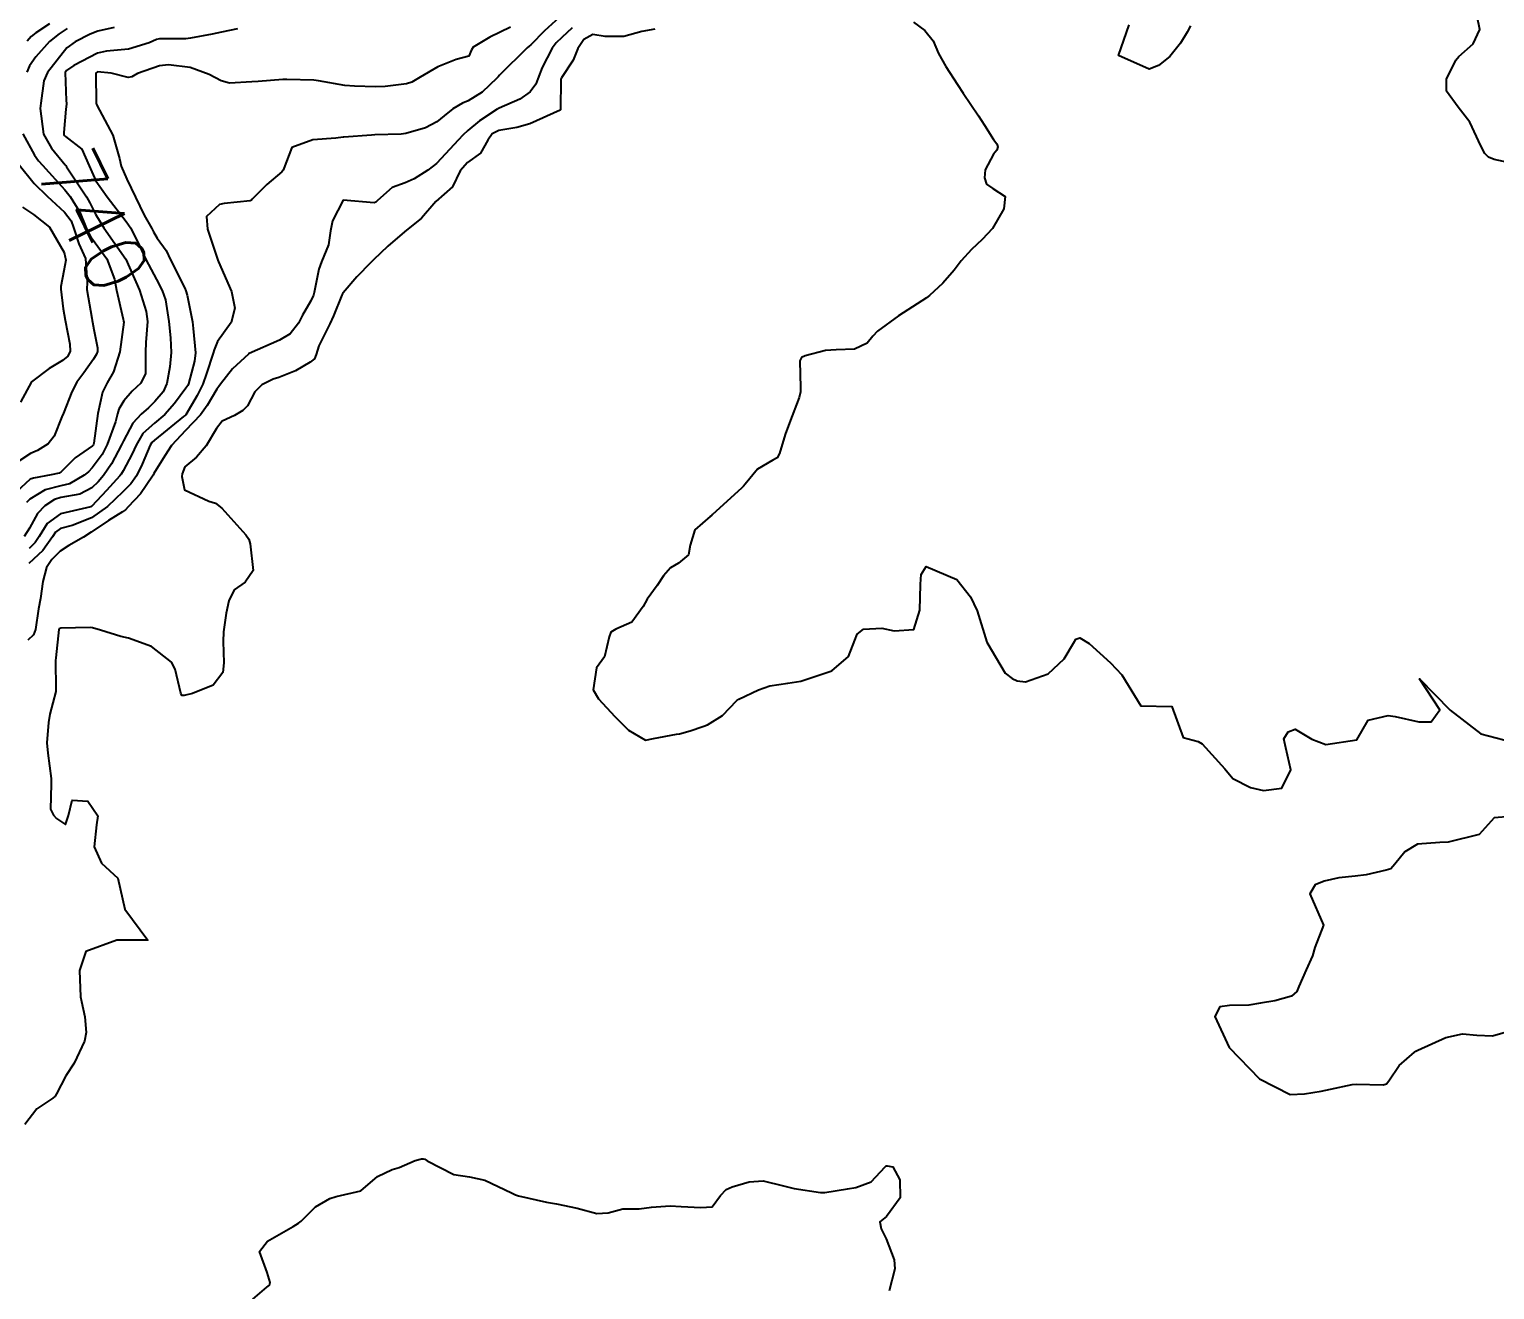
# Model space of a CAD drawing. Header units: metres. Extents: x 318500 to 325275, y 7408834 to 7428799.
# Drawn here: x 323891.1 to 323985.8, y 7421304.6 to 7421386 of the extents above; entities that cross this region are included whole.
import ezdxf
from ezdxf.enums import TextEntityAlignment as Align

# ---------------------------------------------------------------- set-up
doc = ezdxf.new("R2010")
doc.units = ezdxf.units.M
doc.header["$MEASUREMENT"] = 0
for name, color, linetype in [('Cotas', 45, 'Continuous'), ('Curvas de Nivel 1m', 11, 'Continuous'), ('Curvas de Nivel 5m', 15, 'Continuous'), ('Vias Primárias', 230, 'Continuous')]:
    doc.layers.add(name, color=color, linetype=linetype)
doc.styles.add('Style-STANDARD', font='STANDARD.shx')

msp = doc.modelspace()

# ---------------------------------------------------------------- linework, layer by layer
at = {"layer": 'Curvas de Nivel 1m', "flags": 128}
for points, elevation in [([(323925.351, 7421386.803), (323924.409, 7421385.934), (323923.513, 7421385.027), (323923.407, 7421384.936), (323923.274, 7421384.834), (323921.492, 7421383.056), (323921.402, 7421382.95), (323921.325, 7421382.862), (323920.38, 7421381.967), (323919.468, 7421381.414), (323919.094, 7421381.257), (323918.483, 7421380.895), (323917.917, 7421380.439), (323917.447, 7421380.057), (323916.696, 7421379.666), (323915.435, 7421379.298), (323915.127, 7421379.251), (323913.434, 7421379.201), (323913.206, 7421379.19), (323911.431, 7421379.053), (323911.372, 7421379.049), (323910.901, 7421378.998), (323909.429, 7421378.877), (323908.056, 7421378.401), (323907.547, 7421377.039), (323907.511, 7421376.937), (323907.407, 7421376.82), (323906.445, 7421376.004), (323905.519, 7421375.068), (323905.454, 7421374.993), (323905.378, 7421374.943), (323903.69, 7421374.781), (323903.374, 7421374.715), (323902.533, 7421373.938), (323902.615, 7421373.107), (323903.256, 7421371.175), (323903.283, 7421371.1), (323903.328, 7421370.992), (323904.153, 7421369.087), (323904.37, 7421367.998), (323904.145, 7421367.087), (323903.257, 7421365.843), (323903.033, 7421365.321), (323902.976, 7421365.103), (323902.549, 7421363.782), (323902.302, 7421363.104), (323901.95, 7421362.368), (323901.206, 7421361.12), (323901.19, 7421361.101), (323901.064, 7421360.997), (323899.173, 7421359.481), (323899.002, 7421359.321), (323898.904, 7421359.153), (323898.391, 7421357.918), (323898.014, 7421357.161), (323897.648, 7421356.65), (323897.125, 7421356.145), (323896.63, 7421355.664), (323896.144, 7421355.184), (323895.102, 7421354.448), (323893.847, 7421353.968), (323893.095, 7421353.762), (323892.789, 7421353.537), (323892.586, 7421353.235), (323891.969, 7421352.349), (323891.064, 7421351.513)], 737), ([(323987.429, 7421377.28), (323985.82, 7421377.619), (323985.436, 7421377.76), (323985.2, 7421378.012), (323984.954, 7421378.505), (323984.226, 7421380.022), (323983.474, 7421380.99), (323982.729, 7421382.041), (323982.738, 7421382.805), (323983.341, 7421384.033), (323983.522, 7421384.269), (323984.458, 7421385.094), (323984.893, 7421386.016), (323984.711, 7421386.86)], 734), ([(323904.555, 7421386.054), (323903.521, 7421385.845), (323902.905, 7421385.72), (323901.515, 7421385.448), (323901.217, 7421385.422), (323899.514, 7421385.413), (323899.3, 7421385.367), (323898.842, 7421385.16), (323897.506, 7421384.739), (323896.087, 7421384.612), (323895.503, 7421384.492), (323893.973, 7421383.701), (323893.491, 7421383.377), (323893.411, 7421383.231), (323893.463, 7421381.425), (323893.486, 7421381.23), (323893.488, 7421381.201), (323893.455, 7421380.87), (323893.309, 7421379.354), (323893.323, 7421379.232), (323893.361, 7421379.163), (323893.429, 7421379.107), (323894.488, 7421378.281), (323894.967, 7421377.207), (323895.396, 7421376.237), (323896.122, 7421375.193), (323897.357, 7421373.614), (323897.647, 7421373.176), (323898.208, 7421372.036), (323898.614, 7421371.161), (323899.311, 7421369.856), (323899.686, 7421369.144), (323899.883, 7421368.55), (323900.104, 7421367.137), (323900.205, 7421366.081), (323900.252, 7421365.135), (323900.162, 7421364.21), (323899.989, 7421363.138), (323899.744, 7421362.61), (323899.202, 7421361.973), (323898.787, 7421361.564), (323898.328, 7421361.159), (323897.777, 7421360.571), (323897.173, 7421359.443), (323897.052, 7421359.172), (323896.393, 7421357.939), (323895.879, 7421357.189), (323895.538, 7421356.79), (323895.128, 7421356.394), (323894.349, 7421355.984), (323893.118, 7421355.76), (323892.706, 7421355.644), (323892.085, 7421355.24), (323891.618, 7421354.732), (323891.095, 7421353.793), (323890.76, 7421353.255)], 739), ([(323893.523, 7421386.082), (323893.007, 7421385.748), (323892.393, 7421385.247), (323891.5, 7421384.258), (323891.096, 7421383.662), (323890.935, 7421383.266)], 741), ([(323892.395, 7421386.379), (323891.518, 7421385.796), (323891.204, 7421385.574), (323890.944, 7421385.266)], 742), ([(323926.191, 7421386.133), (323925.52, 7421385.497), (323925.16, 7421385.161), (323924.887, 7421384.809), (323924.239, 7421383.561), (323923.965, 7421382.823), (323923.834, 7421382.476), (323923.477, 7421381.99), (323922.801, 7421381.509), (323921.461, 7421380.944), (323921.408, 7421380.913), (323921.329, 7421380.861), (323920.198, 7421380.123), (323919.439, 7421379.482), (323919.129, 7421379.19), (323918.836, 7421378.889), (323917.415, 7421377.364), (323916.864, 7421376.918), (323915.973, 7421376.36), (323915.398, 7421376.112), (323914.545, 7421375.796), (323913.594, 7421374.958), (323913.488, 7421374.849), (323913.378, 7421374.815), (323911.38, 7421374.99), (323910.701, 7421373.659), (323910.553, 7421373.002), (323910.428, 7421372.09), (323909.983, 7421371.01), (323909.807, 7421370.528), (323909.516, 7421369.017), (323909.468, 7421368.847), (323909.292, 7421368.476), (323908.741, 7421367.563), (323908.491, 7421367.028), (323907.947, 7421366.35), (323907.259, 7421365.93), (323905.305, 7421365.069), (323905.265, 7421365.054), (323905.25, 7421365.041), (323904.235, 7421364.085), (323903.458, 7421363.088), (323903.352, 7421362.954), (323903.215, 7421362.776), (323902.583, 7421361.716), (323902.155, 7421361.106), (323901.18, 7421360.091), (323900.288, 7421359.133), (323899.843, 7421358.457), (323899.142, 7421357.312), (323899.085, 7421357.206), (323899.06, 7421357.151), (323898.279, 7421356.002), (323897.483, 7421355.166), (323897.297, 7421354.979), (323897.107, 7421354.852), (323896.203, 7421354.285), (323895.093, 7421353.527), (323894.593, 7421353.207), (323893.641, 7421352.662), (323893.076, 7421352.293), (323892.542, 7421351.761), (323892.196, 7421351.239), (323891.956, 7421350.331), (323891.808, 7421349.242), (323891.689, 7421348.577), (323891.479, 7421347.245), (323891.346, 7421346.905), (323890.999, 7421346.541)], 736), ([(323922.209, 7421386.171), (323921.525, 7421385.839), (323920.871, 7421385.515), (323919.785, 7421384.877), (323919.674, 7421384.713), (323919.504, 7421384.292), (323918.698, 7421384.088), (323917.497, 7421383.606), (323916.356, 7421382.927), (323915.811, 7421382.609), (323915.483, 7421382.505), (323914.093, 7421382.342), (323913.48, 7421382.319), (323912.106, 7421382.356), (323911.481, 7421382.407), (323909.791, 7421382.71), (323909.486, 7421382.745), (323907.74, 7421382.784), (323907.486, 7421382.779), (323905.886, 7421382.662), (323905.483, 7421382.626), (323904.024, 7421382.55), (323903.484, 7421382.7), (323902.716, 7421383.108), (323901.494, 7421383.566), (323900.081, 7421383.726), (323899.495, 7421383.66), (323898.088, 7421383.171), (323897.712, 7421382.952), (323897.486, 7421382.916), (323896.373, 7421383.191), (323895.491, 7421383.272), (323895.377, 7421383.202), (323895.416, 7421381.245), (323895.428, 7421381.2), (323895.459, 7421381.13), (323896.482, 7421379.189), (323896.91, 7421377.69), (323897.035, 7421377.184), (323897.398, 7421376.35), (323897.961, 7421375.171), (323898.506, 7421374.02), (323899.009, 7421373.155), (323899.127, 7421372.932), (323899.344, 7421372.533), (323899.929, 7421371.734), (323900.213, 7421371.137), (323901.132, 7421369.293), (323901.212, 7421369.121), (323901.296, 7421368.856), (323901.637, 7421367.116), (323901.689, 7421366.692), (323901.831, 7421365.114), (323901.771, 7421364.584), (323901.377, 7421363.118), (323901.331, 7421363.006), (323901.216, 7421362.829), (323900.478, 7421361.854), (323899.86, 7421361.14), (323899.184, 7421360.572), (323898.427, 7421359.908), (323897.987, 7421359.162), (323897.736, 7421358.589), (323897.145, 7421357.494), (323897.026, 7421357.287), (323896.942, 7421357.173), (323896.084, 7421356.227), (323895.139, 7421355.2), (323895.11, 7421355.178), (323895.073, 7421355.164), (323893.105, 7421354.711), (323892.247, 7421354.09), (323891.716, 7421353.244), (323891.467, 7421352.863), (323891.079, 7421352.483)], 738), ([(323948.266, 7421386.499), (323948.993, 7421385.947), (323949.528, 7421385.293), (323949.886, 7421384.476), (323950.359, 7421383.619), (323951.101, 7421382.464), (323951.482, 7421381.9), (323952.461, 7421380.445), (323952.85, 7421379.835), (323953.445, 7421378.901), (323953.641, 7421378.626), (323953.711, 7421378.426), (323953.644, 7421378.22), (323953.433, 7421377.967), (323952.904, 7421376.951), (323952.861, 7421376.438), (323952.978, 7421376.011), (323953.4, 7421375.746), (323954.195, 7421375.221), (323954.106, 7421374.419), (323953.367, 7421373.158), (323952.703, 7421372.44), (323952.005, 7421371.795), (323951.339, 7421371.064), (323951.076, 7421370.721), (323950.888, 7421370.464), (323950.164, 7421369.625), (323949.305, 7421368.825), (323949.105, 7421368.681), (323948.792, 7421368.488), (323947.29, 7421367.515), (323945.941, 7421366.53), (323945.622, 7421366.187), (323945.268, 7421365.745), (323944.455, 7421365.355), (323943.261, 7421365.321), (323942.565, 7421365.266), (323941.255, 7421364.937), (323941.025, 7421364.822), (323940.916, 7421364.595), (323940.959, 7421362.858), (323940.951, 7421362.594), (323940.861, 7421362.24), (323940.253, 7421360.604), (323939.958, 7421359.839), (323939.586, 7421358.614), (323939.438, 7421358.343), (323939.163, 7421358.182), (323938.173, 7421357.612), (323937.367, 7421356.638), (323937.275, 7421356.502), (323937.137, 7421356.364), (323935.27, 7421354.668), (323935.194, 7421354.593), (323935.118, 7421354.541), (323934.113, 7421353.677), (323933.818, 7421352.689), (323933.713, 7421352.058), (323933.073, 7421351.534), (323932.557, 7421351.216), (323932.094, 7421350.71), (323931.689, 7421350.078), (323931.045, 7421349.19), (323930.782, 7421348.724), (323930.043, 7421347.716), (323929.018, 7421347.264), (323928.696, 7421347.073), (323928.578, 7421346.756), (323928.289, 7421345.462), (323927.77, 7421344.768), (323927.55, 7421343.348), (323927.892, 7421342.761), (323928.943, 7421341.624), (323929.833, 7421340.736), (323930.921, 7421340.095), (323931.44, 7421340.197), (323932.926, 7421340.465), (323933.135, 7421340.489), (323933.822, 7421340.687), (323934.639, 7421340.969), (323934.936, 7421341.072), (323935.911, 7421341.69), (323936.841, 7421342.642), (323936.961, 7421342.728), (323938.245, 7421343.35), (323938.97, 7421343.601), (323940.144, 7421343.775), (323940.973, 7421343.897), (323942.98, 7421344.56), (323944.05, 7421345.493), (323944.478, 7421346.545), (323944.629, 7421346.931), (323945.021, 7421347.265), (323946.212, 7421347.332), (323947.02, 7421347.16), (323948.278, 7421347.235), (323948.661, 7421348.486), (323948.723, 7421350.151), (323948.739, 7421350.485), (323948.756, 7421350.793), (323949.073, 7421351.316), (323951.06, 7421350.46), (323951.948, 7421349.346), (323952.372, 7421348.44), (323953.01, 7421346.43), (323954.193, 7421344.412), (323954.644, 7421344.073), (323954.975, 7421343.928), (323955.508, 7421343.861), (323956.98, 7421344.38), (323958.01, 7421345.349), (323958.611, 7421346.356), (323958.76, 7421346.608), (323959.015, 7421346.7), (323959.617, 7421346.341), (323960.991, 7421345.084), (323961.732, 7421344.312), (323962.96, 7421342.3), (323964.96, 7421342.27), (323965.708, 7421340.258), (323966.675, 7421339.992), (323966.926, 7421339.86), (323968.399, 7421338.225), (323968.901, 7421337.607), (323970.059, 7421337.036), (323970.89, 7421336.842), (323972.071, 7421336.993), (323972.66, 7421338.164), (323972.341, 7421339.586), (323972.21, 7421340.171), (323972.487, 7421340.617), (323972.94, 7421340.805), (323974.03, 7421340.149), (323974.927, 7421339.805), (323976.93, 7421340.11), (323977.662, 7421341.387), (323978.954, 7421341.685), (323979.418, 7421341.61), (323980.948, 7421341.261), (323981.734, 7421341.262), (323982.296, 7421342.04), (323980.99, 7421344.06), (323982.96, 7421342.03), (323984.938, 7421340.502), (323986.93, 7421339.98)], 734), ([(323966.18, 7421386.264), (323965.952, 7421385.849), (323965.529, 7421385.145), (323964.829, 7421384.28), (323964.114, 7421383.687), (323963.507, 7421383.454), (323961.52, 7421384.33), (323962.207, 7421386.32)], 734), ([(323890.672, 7421379.268), (323891.416, 7421377.886), (323891.684, 7421377.527), (323891.933, 7421377.252), (323893.386, 7421375.659), (323893.729, 7421375.225), (323894.358, 7421374.208), (323894.754, 7421373.209), (323894.927, 7421372.787), (323895.34, 7421372.237), (323896.092, 7421371.192), (323896.602, 7421369.889), (323896.732, 7421369.179), (323897.157, 7421367.287), (323897.186, 7421367.171), (323897.194, 7421367.096), (323896.949, 7421365.175), (323896.524, 7421363.887), (323896.117, 7421363.187), (323895.828, 7421362.573), (323895.52, 7421361.195), (323895.256, 7421359.284), (323895.23, 7421359.199), (323895.21, 7421359.159), (323895.169, 7421359.116), (323894.041, 7421358.332), (323893.143, 7421357.44), (323893.02, 7421357.353), (323892.505, 7421357.236), (323891.354, 7421357.03), (323891.135, 7421356.946), (323890.248, 7421356.138)], 741), ([(323890.43, 7421377.27), (323891.392, 7421376.055), (323892.233, 7421375.241), (323893.365, 7421374.202), (323893.784, 7421373.651), (323893.94, 7421373.221), (323894.288, 7421372.165), (323894.709, 7421371.209), (323894.818, 7421369.697), (323894.813, 7421369.207), (323895.123, 7421367.352), (323895.15, 7421367.202), (323895.168, 7421367.101), (323895.264, 7421366.624), (323895.492, 7421365.436), (323895.485, 7421365.196), (323895.42, 7421365.025), (323895.243, 7421364.719), (323894.613, 7421363.826), (323894.16, 7421363.216), (323893.831, 7421362.6), (323893.288, 7421361.229), (323893.187, 7421360.976), (323892.686, 7421359.724), (323892.314, 7421359.239), (323891.606, 7421358.803), (323891.16, 7421358.606), (323890.343, 7421358.071)], 742), ([(323890.651, 7421374.542), (323891.362, 7421374.063), (323892.396, 7421373.24), (323893.334, 7421371.597), (323893.412, 7421371.31), (323893.433, 7421371.228), (323893.441, 7421371.116), (323893.318, 7421370.419), (323893.126, 7421369.409), (323893.124, 7421369.232), (323893.281, 7421367.972), (323893.4, 7421367.228), (323893.71, 7421365.679), (323893.724, 7421365.223), (323893.57, 7421364.9), (323893.241, 7421364.626), (323892.366, 7421364.105), (323891.22, 7421363.25), (323890.52, 7421361.941)], 743), ([(323986.867, 7421335.147), (323985.8, 7421335.057), (323984.85, 7421334), (323982.845, 7421333.497), (323982.286, 7421333.48), (323980.843, 7421333.356), (323980.034, 7421332.872), (323979.395, 7421332.074), (323979.125, 7421331.778), (323978.824, 7421331.674), (323977.535, 7421331.384), (323976.818, 7421331.286), (323975.757, 7421331.184), (323974.813, 7421330.976), (323974.226, 7421330.729), (323973.882, 7421330.149), (323974.77, 7421328.14), (323974.222, 7421326.679), (323974.061, 7421326.147), (323973.648, 7421325.239), (323973.177, 7421324.155), (323973.04, 7421323.832), (323972.711, 7421323.544), (323971.635, 7421323.247), (323970.704, 7421323.092), (323969.939, 7421322.964), (323968.701, 7421322.928), (323968.077, 7421322.849), (323967.739, 7421322.23), (323968.67, 7421320.22), (323970.64, 7421318.19), (323972.626, 7421317.194), (323973.546, 7421317.231), (323974.629, 7421317.411), (323975.23, 7421317.532), (323976.636, 7421317.84), (323976.885, 7421317.857), (323978.636, 7421317.801), (323978.85, 7421317.865), (323978.991, 7421318.076), (323979.66, 7421319.064), (323980.668, 7421319.916), (323980.751, 7421319.977), (323980.87, 7421320.057), (323982.678, 7421320.87), (323983.764, 7421321.097), (323984.68, 7421321.028), (323985.701, 7421320.968), (323986.683, 7421321.262)], 734)]:
    msp.add_lwpolyline(points, dxfattribs=dict(at, elevation=elevation))
at = {"layer": 'Curvas de Nivel 5m', "flags": 128}
for points, elevation in [([(323931.533, 7421386.041), (323930.689, 7421385.891), (323929.528, 7421385.555), (323928.314, 7421385.56), (323927.524, 7421385.687), (323926.942, 7421385.363), (323926.555, 7421384.79), (323926.258, 7421384.036), (323925.491, 7421382.902), (323925.458, 7421382.8), (323925.437, 7421380.823), (323925.415, 7421380.801), (323923.446, 7421379.914), (323922.601, 7421379.685), (323921.439, 7421379.48), (323921.022, 7421379.278), (323920.729, 7421378.867), (323920.27, 7421378.023), (323919.416, 7421377.432), (323918.943, 7421376.887), (323918.446, 7421375.843), (323917.38, 7421374.91), (323916.455, 7421373.832), (323915.35, 7421372.94), (323914.28, 7421372.011), (323913.332, 7421371.13), (323913.162, 7421370.963), (323912.267, 7421370.024), (323911.382, 7421368.989), (323911.348, 7421368.941), (323911.298, 7421368.855), (323910.761, 7421367.515), (323910.522, 7421367.001), (323909.815, 7421365.571), (323909.644, 7421365.014), (323909.533, 7421364.728), (323909.242, 7421364.509), (323908.308, 7421363.955), (323907.227, 7421363.533), (323906.859, 7421363.412), (323906.126, 7421363.056), (323905.673, 7421362.603), (323905.199, 7421361.693), (323904.884, 7421361.384), (323904.345, 7421361.078), (323903.56, 7421360.712), (323903.181, 7421360.229), (323902.526, 7421359.1), (323901.897, 7421358.371), (323901.15, 7421357.762), (323900.965, 7421357.301), (323900.939, 7421357.123), (323901.127, 7421356.27), (323902.689, 7421355.524), (323903.115, 7421355.399), (323903.545, 7421355.086), (323905.094, 7421353.366), (323905.276, 7421353.067), (323905.374, 7421352.778), (323905.554, 7421351.063), (323905.052, 7421350.293), (323904.329, 7421349.796), (323903.983, 7421349.081), (323903.816, 7421348.294), (323903.641, 7421347.084), (323903.624, 7421346.46), (323903.669, 7421345.083), (323903.602, 7421344.455), (323902.965, 7421343.632), (323901.634, 7421343.11), (323901.108, 7421342.968), (323900.958, 7421342.976), (323900.878, 7421343.121), (323900.528, 7421344.679), (323900.287, 7421345.13), (323898.995, 7421346.151), (323897.49, 7421346.678), (323897.004, 7421346.785), (323895.687, 7421347.19), (323895.171, 7421347.357), (323895.012, 7421347.365), (323893.116, 7421347.333), (323893.011, 7421347.285), (323892.995, 7421347.245), (323892.81, 7421345.404), (323892.788, 7421345.232), (323892.801, 7421343.382), (323892.793, 7421343.232), (323892.41, 7421341.76), (323892.329, 7421341.236), (323892.223, 7421339.924), (323892.276, 7421339.236), (323892.5, 7421337.618), (323892.501, 7421337.234), (323892.463, 7421335.627), (323892.656, 7421335.232), (323892.847, 7421335.029), (323893.419, 7421334.644), (323893.614, 7421335.219), (323893.866, 7421336.214), (323894.864, 7421336.154), (323895.518, 7421335.19), (323895.426, 7421334.606), (323895.28, 7421333.193), (323895.76, 7421332.136), (323896.8, 7421331.17), (323897.27, 7421329.165), (323898.74, 7421327.15), (323896.74, 7421327.17), (323894.732, 7421326.422), (323894.341, 7421325.206), (323894.405, 7421323.494), (323894.465, 7421323.203), (323894.675, 7421322.2), (323894.763, 7421321.198), (323894.654, 7421320.634), (323893.988, 7421319.21), (323893.456, 7421318.389), (323892.851, 7421317.226), (323892.76, 7421317.076), (323892.606, 7421316.946), (323891.567, 7421316.268), (323890.789, 7421315.248)], 735), ([(323896.573, 7421386.141), (323895.521, 7421385.91), (323895.017, 7421385.708), (323894.052, 7421385.222), (323893.506, 7421384.831), (323892.252, 7421383.249), (323892.035, 7421382.699), (323891.824, 7421381.255), (323891.789, 7421380.921), (323891.996, 7421379.252), (323892.518, 7421378.341), (323893.411, 7421377.281), (323893.432, 7421377.251), (323893.445, 7421377.229), (323893.489, 7421377.148), (323894.782, 7421375.209), (323894.994, 7421374.826), (323895.363, 7421374.078), (323895.909, 7421373.194), (323897.33, 7421371.18), (323898.201, 7421369.161), (323898.643, 7421367.793), (323898.719, 7421367.156), (323898.623, 7421365.789), (323898.609, 7421365.156), (323898.6, 7421363.785), (323898.293, 7421363.159), (323897.732, 7421362.645), (323897.203, 7421362.026), (323896.885, 7421361.485), (323896.796, 7421361.176), (323896.669, 7421360.662), (323896.123, 7421359.186), (323895.794, 7421358.557), (323895.147, 7421357.68), (323894.909, 7421357.438), (323894.628, 7421357.208), (323893.691, 7421356.662), (323893.129, 7421356.52), (323892.103, 7421356.263), (323891.116, 7421355.661), (323890.913, 7421355.453)], 740), ([(323905.535, 7421303.952), (323906.445, 7421304.734), (323906.614, 7421304.871), (323906.665, 7421305.037), (323906.46, 7421305.683), (323905.979, 7421307.048), (323906.487, 7421307.713), (323908.144, 7421308.663), (323908.499, 7421308.864), (323908.582, 7421308.927), (323908.658, 7421309.008), (323909.588, 7421309.925), (323910.522, 7421310.459), (323910.926, 7421310.582), (323912.53, 7421310.96), (323913.605, 7421311.883), (323914.551, 7421312.345), (323915.004, 7421312.475), (323916.042, 7421312.915), (323916.44, 7421313.033), (323916.561, 7421313.033), (323916.657, 7421313.004), (323916.815, 7421312.906), (323918.547, 7421312.005), (323919.548, 7421311.862), (323920.542, 7421311.647), (323922.272, 7421310.833), (323922.528, 7421310.706), (323922.709, 7421310.646), (323924.521, 7421310.231), (323925.184, 7421310.126), (323926.516, 7421309.841), (323927.783, 7421309.485), (323928.512, 7421309.539), (323929.465, 7421309.786), (323930.516, 7421309.8), (323931.319, 7421309.907), (323932.519, 7421309.985), (323933.245, 7421309.957), (323934.518, 7421309.89), (323935.253, 7421309.925), (323935.775, 7421310.651), (323936.138, 7421311.044), (323936.539, 7421311.218), (323937.628, 7421311.54), (323938.545, 7421311.603), (323939.853, 7421311.284), (323940.538, 7421311.102), (323942.254, 7421310.845), (323942.534, 7421310.844), (323943.989, 7421311.088), (323944.54, 7421311.173), (323945.531, 7421311.535), (323946.432, 7421312.511), (323946.504, 7421312.567), (323946.561, 7421312.577), (323946.923, 7421312.505), (323947.371, 7421311.675), (323947.408, 7421310.497), (323946.518, 7421309.297), (323946.079, 7421308.95), (323946.181, 7421308.513), (323946.5, 7421307.855), (323947.002, 7421306.502), (323947.064, 7421305.909), (323946.687, 7421304.506)], 735)]:
    msp.add_lwpolyline(points, dxfattribs=dict(at, elevation=elevation))
at = {"layer": 'Vias Primárias'}
for points in [[(323715.644, 7420145.548, 0), (323709.04, 7420132.939)], [(323831.088, 7420001.787, 0), (323833.844, 7420008.443, 0.220888)]]:
    msp.add_lwpolyline(points, format="xyb", dxfattribs=at)

# ---------------------------------------------------------------- texts
at = {"layer": 'Cotas', "style": 'Style-STANDARD'}
msp.add_text('740', height=4, rotation=295.95888, dxfattribs=at).set_placement((323895.247, 7421373.673, 740), align=Align.MIDDLE_CENTER)

doc.saveas('drawing.dxf')
